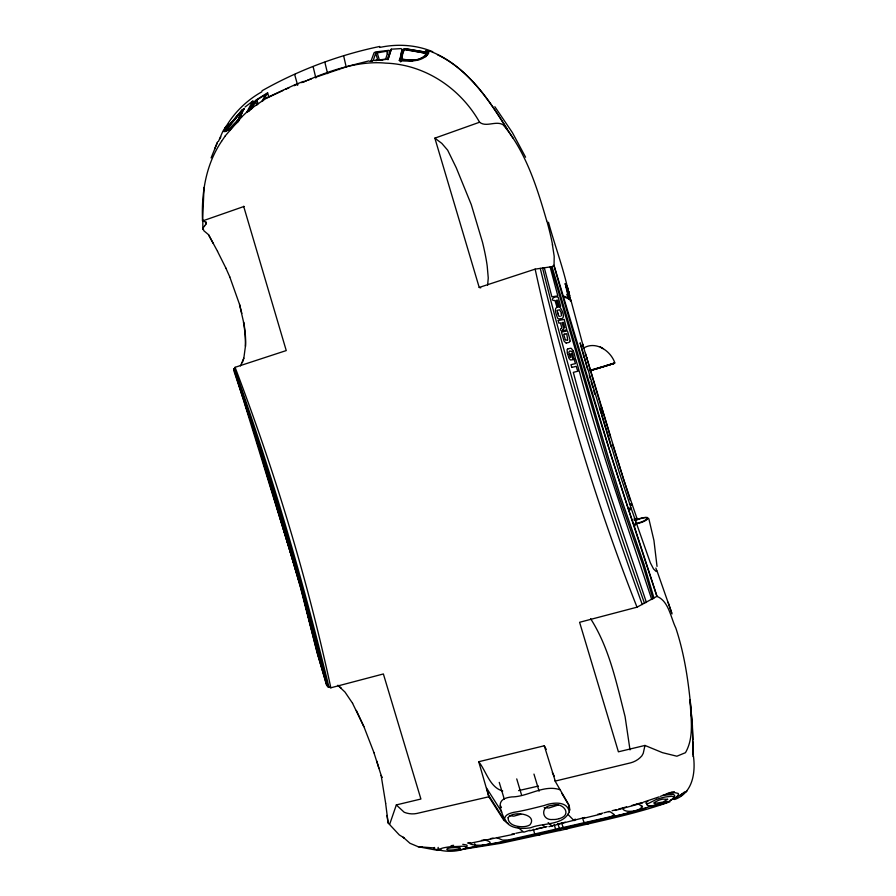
<?xml version="1.0" encoding="UTF-8"?>
<svg xmlns="http://www.w3.org/2000/svg" width="896" height="896" viewBox="0 0 896 896"><rect width="100%" height="100%" fill="white"/><g stroke="black" fill="none" stroke-linecap="round" stroke-linejoin="round"><path stroke-width="1.34" d="M254.878 434.65L251.686 424.054M656.869 596.344L637.022 607.186L579.6 622.294L618.408 751.811L644.974 745.45L662.48 752.662L676.883 756.213L685.462 752.685C694.523 736.971 690.626 717.931 690.166 700.672C687.635 676.11 683.626 651.504 675.819 628.018C670.69 617.59 668.819 601.104 656.869 596.344C620.816 486.55 585.2 376.589 553.885 265.272L552.037 266.65L535.136 269.136L479.214 287.437L434.862 138.152L479.573 122.226C486.136 127.624 496.026 120.355 503.126 124.802C525.997 151.995 536.917 187.107 546.683 220.752M693.459 756.19C695.666 772.923 692.675 793.117 674.587 799.512M693.067 754.802L692.418 725.603L690.166 700.672M262.17 456.826L258.642 446.219A25.211 1.714 73.2 0 0 258.586 446.387L262.114 457.038M217.549 251.362L208.555 234.696L203.941 230.843L202.933 228.189M693.045 756.493L693.056 741.854M245.459 346.069L243.824 358.221L240.453 365.938M575.142 358.322L575.042 356.989A7.381 3.774 72.3 0 0 574.874 356.35L574.437 354.558M512.938 138.029L507.214 129.147C487.771 97.966 464.89 64.243 429.094 50.814C425.622 62.451 409.461 61.253 399.829 60.782L399.022 60.278L401.038 60.962M557.256 310.509L557.424 311.819M221.57 141.333C205.744 164.651 201.331 193.301 202.541 220.954L206.035 222.163M204.042 187.454L202.574 220.931L244.082 206.438M239.266 120.602L239.355 119.784L238.034 121.666M546.258 749.403L544.286 745.774L478.722 761.734L488.846 796.779L503.91 820.411L508.133 823.402M501.782 812.034L486.674 788.222L488.891 796.768L416.797 813.467A22.938 21.336 49.5 0 1 404.208 812.269L396.312 804.922L420.907 799.03L383.376 673.96L330.837 687.792L328.115 686.874L326.626 685.306L317.475 653.285L301.022 587.653L264.746 467.41L265.384 466.917C289.755 539.112 307.72 613.122 327.667 686.571M255.539 435.053L255.83 436.654L255.349 435.389M570.035 341.04L569.923 339.562A4.76 2.442 72.2 0 0 569.822 339.114L567.459 330.87L561.456 332.091L563.83 340.323A6.261 3.707 71.9 0 0 564.032 340.838A5.678 2.923 72.3 0 0 564.301 341.477L565.947 342.877M636.518 518.84L638.008 518.952L636.91 518.28L623.347 478.688L582.534 343.963L583.744 348.174L570.842 299.936L568.467 297.886L563.214 295.938L554.053 265.362L554.198 256.323L552.395 244.63M566.698 329.347L564.211 319.413L558.253 320.533M233.912 369.107L243.029 396.088L242.659 397.13L233.699 370.283L235.077 367.315L286.25 350.571L243.645 206.304M487.637 285.074L488.253 277.973L487.222 266.168A74.021 11.693 71.8 0 0 482.507 242.245L471.274 204.613L456.299 167.866L447.675 150.192L441.818 143.382L434.862 138.152M644.974 745.45L643.261 753.267L641.883 755.832A24.058 22.758 34.1 0 1 630.739 762.821L555.274 781.066L544.286 745.774M418.208 59.584L423.662 57.053L426.72 53.312C421.747 61.488 409.987 60.67 401.8 58.934L403.446 49.694L404.466 49.224L425.421 52.45M400.736 61.925L399.986 59.405L401.867 50.131L405.507 48.686L402.046 49.829L400.165 59.08L402.898 59.629M575.142 358.344L573.642 359.554L573.026 356.922M566.664 329.482L565.88 330.221M255.203 435.378L257.97 445.054L258.552 444.394L256.29 437.629M391.294 49.179L387.968 59.595L391.294 49.179L401.038 48.608L402.371 49.672M570.024 341.174L569.419 342.126A8.882 4.57 72.5 0 1 568.87 342.406L568.646 342.474A34.205 17.573 72.1 0 1 568.176 342.597L567.168 342.81A24.864 12.802 72 0 1 566.686 342.888L566.552 342.899M206.102 223.933L206.002 222.174M396.346 804.91L389.782 823.962L388.136 822.931L385.627 803.32M242.323 362.723L243.824 358.221M373.184 60.637L375.693 53.178L386.702 51.218L387.968 51.688L385.661 59.136L374.259 60.48M253.086 427.538L252.627 426.261L252.661 427.347M211.109 157.909L217.291 142.666M218.523 141.277L222.779 131.477L225.938 126.459L226.789 128.89M226.576 129.786L228.682 126.078L241.875 110.555M245.325 403.738L246.299 407.725M239.243 118.91L242.581 111.429M214.581 149.038L217.706 141.702M245.358 403.67L243.152 398.104L246.198 407.96M561.4 315.818L561.49 315.47A1.254 0.638 72.7 0 0 561.434 315.011L561.131 313.734M557.29 310.386L559.518 309.781A1.411 0.717 72.3 0 1 559.765 309.882L560.571 311.707M246.781 112.146L252.672 101.192L254.106 101.36L247.554 112.045L246.781 112.146L247.486 111.664M249.995 418.432L250.096 417.827M261.99 101.349L265.709 94.483L256.861 99.926L251.093 109.424M219.621 139.104L220.853 136.886M263.122 100.699L267.602 92.803L255.573 100.33L248.942 110.981L249.648 110.208M225.938 126.459L223.821 131.6L226.128 131.398L229.163 129.36L238.022 121.856M202.899 228.2L204.646 225.837M224.594 129.136C233.206 113.546 246.288 100.464 261.856 91.806M206.136 223.922L204.613 225.848M227.718 127.355L228.312 127.042M225.96 128.139L228.782 123.962M221.525 141.355L225.344 135.789M254.296 432.029L252.952 428.277M254.408 431.883L253.221 427.941M254.968 434.526L251.989 423.842M259.437 448.616L259.84 450.587M255.595 434.986L256.368 437.382M225.557 130.67L243.477 109.458M564.693 327.634L563.416 322.325L561.949 322.605L563.562 327.734M225.299 135.8L241.998 116.648M468.765 842.666C471.453 847.851 502.712 844.267 484.434 839.944M224.437 130.995L242.222 109.805L244.014 108.752L239.187 119.09L236.544 121.598M224.314 131.432L227.528 127.277M246.613 407.747L249.245 415.587M584.819 817.477L548.89 826.694M228.626 125.72L242.726 109.738L238.134 119.93L230.574 127.714L227.483 130.256L225.266 130.57L242.346 109.984L244.294 108.853M229.533 130.413L233.878 125.339M569.587 298.032C565.152 272.653 555.296 247.374 548.475 222.275M425.656 56.784L427.941 54.23L428.31 53.054L427.549 52.494L405.507 48.686M622.563 807.878C623.179 814.352 643.91 810.768 641.76 805.426M547.008 826.571L529.782 830.816M570.304 300.843L570.842 299.936M229.869 128.957L239.445 119.246M227.741 130.334L238.045 120.378L242.368 110.242M466.726 846.53L467.141 845.443L466.357 844.939L462.773 844.312M684.23 792.288L680.736 795.827L684.174 792.333M562.912 330.613L562.957 330.579A1.691 0.874 72 0 0 563.08 330.389L563.102 329.246M570.315 300.014L570.158 298.805L567.907 298.536M241.965 116.659L248.438 110.522M673.456 797.227L674.699 795.48L673.333 794.293L662.76 795.424M438.234 847.392L437.909 848.355L438.76 848.837M434.482 847.437L433.944 848.669L435.019 849.262L441.672 850.248M264.219 463.355L262.326 457.766L263.917 463.602M248.17 111.507L249.648 110.32M248.405 110.533L267.187 97.541L294.93 84.75M264.477 466.211L265.014 465.786L264.286 463.299M561.557 328.216C559.619 328.093 560.672 332.214 562.688 330.747A2.453 1.266 71.9 0 0 562.867 330.658M252.672 101.192L245.034 107.05M564.614 327.701L564.525 327.746A4.032 2.072 71.4 0 1 564.357 327.802L564.323 327.813A8.064 4.122 71.3 0 1 564.077 327.858L563.707 327.835M250.376 109.715L252.582 108.046M566.832 288.098L567.582 287.829L569.621 295.557L567.75 288.568L565.275 283.64L567.538 294L569.587 295.21M567.806 814.24L574.09 820.669M588.101 823.962C584.472 825.048 583.117 820.758 582.714 817.914M669.939 801.786C636.574 813.646 601.675 820.579 567.291 828.755L564.334 828.352L625.083 813.915L661.752 803.174M648.301 800.621L645.814 803.062L647.315 804.194M567.291 828.755L560.101 830.514L557.413 829.931L497.75 842.968L464.33 848.534M681.072 794.73L686.862 791.157L673.344 799.12M262.013 90.776C298.536 70.09 338.666 55.014 379.758 46.458M539.784 834.971L536.603 834.624M567.762 349.003L567.616 349.07A4.939 2.542 72.2 0 0 567.381 349.238L567.246 349.373A2.307 1.187 72.2 0 0 567.09 349.619L567.381 353.035M583.598 348.074C595.762 340.637 610.624 350.762 614.813 362.757L611.643 363.877M265.821 98.605L283.125 90.418M557.995 805.09L548.89 808.002L544.174 807.643M670.298 800.251L676.827 796.656L678.563 794.36L678.216 793.43L674.811 792.635L666.501 793.699M285.477 89.376L289.016 87.819M294.112 85.714L297.942 84.134M660.475 796.342L670.096 792.534M613.234 363.832L614.746 363.115L591.17 369.981M301.605 82.656L306.398 80.752M659.176 796.858L643.518 802.122M294.896 84.762L303.43 81.402M567.93 348.925L569.766 348.443A41.81 21.582 73.3 0 1 570.27 348.309L570.886 348.286A7.482 3.853 72.2 0 1 571.2 348.309L573.294 350.896M559.171 818.653C573.306 814.789 562.442 801.304 552.115 805.437C540.366 805.414 541.184 820.803 552.821 819.504A8.893 4.178 -10.3 0 0 559.171 818.642M307.597 80.27L311.562 78.77M315.616 77.246L348.667 66.058L369.018 60.872M404.656 49.515C396.334 63.403 407.075 60.032 417.01 59.741M246.658 407.702L250.062 417.682M656.499 799.389L647.304 804.048A17.741 3.304 -14.4 0 0 648.278 805.683M479.573 122.226C460.387 88.234 424.906 64.4 385.493 63.123C357.582 60.424 327.466 71.568 303.845 81.85M520.789 814.229L513.856 816.144L509.331 815.752M667.352 801.438L660.934 803.645M567.482 340.01L567.538 339.987A6.07 3.125 72.6 0 0 567.75 339.898L566.698 333.715L564.838 334.096M569.531 351.299L568.781 352.229L570.069 356.686M629.485 504.47L631.277 503.787M589.59 370.698L614.141 363.474M613.749 363.518L590.61 370.698M552.877 825.709L552.104 825.955L548.139 822.595M657.496 804.742L658.437 804.429M569.957 298.346L569.542 295.322L566.765 294.762L567.571 295.142M605.875 365.691L610.579 364.224M610.59 364.549L594.754 369.376M650.955 806.691L655.805 805.235M637.84 519.154L634.48 520.128M631.747 805.515L642.208 802.491M631.21 504.963L632.094 504.706L631.523 503.888M642.634 802.939L615.115 810.488M645.624 808.248L632.834 811.832M590.083 370.698L593.544 369.734M635.544 523.522C650.238 520.688 651.717 513.498 634.234 520.509M635.712 523.802C647.886 522.189 655.446 513.016 636.451 520.038M633.898 519.131L636.731 518.224M567.258 340.077L567.258 340.077A22.904 11.782 71.7 0 1 566.854 340.166L565.398 339.774M569.61 351.277L570.091 351.154A33.522 17.293 72.6 0 1 570.528 351.064L571.738 351.322M629.899 508.581L631.142 508.245L650.339 562.789L653.542 568.949L656.197 571.514L656.656 570.315L655.883 568.042M630.851 812.37L515.883 839.25L464.811 848.669M618.733 808.998L626.539 806.926M565.667 330.288L565.477 330.344A23.128 11.827 71.7 0 1 564.917 330.456L563.864 330.31M604.027 812.784L609.414 811.406M612.102 810.723L616.134 809.693M538.462 786.05L518.582 790.619M557.368 824.141L565.264 822.203M597.576 814.374L602.683 813.12M583.654 818.294L601.608 813.926M233.699 370.283L234.259 370.16M630.314 507.461L628.734 510.272L634.032 525.459L636.07 522.211M529.995 830.211L523.757 832.194L517.53 827.053M560.414 830.323L501.245 843.237L459.267 849.912M261.195 454.72L261.251 454.72A28.986 1.971 73.3 0 1 261.251 454.72L261.05 454.485M372.019 60.984L370.966 61.208L374.046 52.808L375.413 51.957L388.875 50.333L390.163 50.859L387.408 59.248L376.152 60.491M511.75 834.165L514.438 833.582M514.293 834.176L469.661 843.338M536.469 828.822L543.054 827.411M515.782 833.302L522.514 831.88M564.794 334.107L563.718 334.331L565.085 339.024A3.931 2.027 72.3 0 0 565.219 339.405L565.376 339.741M490.448 838.645L493.069 838.107M558.186 320.555L558.891 323.187L560.437 322.896L561.758 327.667M481.432 840.437L483.952 839.944M560.202 316.344L558.802 316.187L558.04 314.194M379.747 47.454C397.298 43.635 416.091 44.789 432.734 51.722M556.842 306.6L554.994 300.518C549.326 301.09 553.806 295.322 558.197 297.27L560.638 306.275L559.238 306.522L557.502 300.115L556.371 300.294L558.018 306.398L556.853 306.589M467.544 843.024L470.086 842.587M369.858 61.41L372.512 60.962M387.408 59.394L388.438 59.226M451.058 845.69L453.6 845.309M560.224 319.077C566.518 318.842 561.994 309.602 559.81 307.093C552.664 305.883 556.069 314.171 557.536 317.878A2.005 1.03 72.8 0 0 558.118 318.718L560.19 319.088M671.171 792.131L674.363 791.683M375.155 60.525L382.872 59.763M570.808 357.515L570.17 354.043L571.368 353.763L573.115 359.677L570.438 360.013L569.083 358.344A8.288 5.006 71.9 0 1 568.77 357.504M631.198 504.694L632.094 504.706M608.518 811.574L610.21 811.765L614.387 814.643L610.994 816.514L604.419 818.115L508.581 839.899L502.678 840.157L496.552 837.547M637.112 803.858L638.658 804.07L642.6 807.038M422.016 846.832L418.174 846.72L409.965 843.282L403.2 837.245L404.387 838.051L399.314 834.96L388.102 822.942L386.971 815.45M434.672 847.986L418.174 846.72L437.875 850.416M208.522 234.718L213.203 243.387M636.395 523.242L634.346 526.49L657.059 596.434M412.664 61.029L399.986 59.405M648.267 805.683C657.238 805.862 668.08 803.958 674.442 797.362L671.899 796.219L665.045 797.037A12.936 2.15 -16 0 0 656.533 799.4M403.626 49.515L427.246 53.435M406.952 49.101L425.757 52.125L428.658 53.301M536.11 834.714L534.789 834.064L533.299 829.237M405.384 49.37L426.238 53.402M556.92 829.987L555.654 829.326L554.165 824.466M560.65 829.136L559.395 828.464L557.894 823.603M564.39 828.285L563.136 827.613L561.646 822.752M313.141 66.707L315.84 78.008M324.867 62.283L327.589 73.606M479.214 287.437L480.726 287.862M425.622 50.613L429.251 51.699M502.734 791.034C489.63 787.282 486.371 771.389 478.722 761.734M559.843 789.69C543.782 784.28 527.811 796.846 511.829 796.914C497.336 798.47 498.333 805.795 504.258 818.462M568.982 298.861L563.494 296.845L611.666 457.374L629.026 511.224L631.142 508.245L619.528 473.256L599.704 407.781M295.266 74.211L294.862 75.23L297.662 85.288M437.472 54.734C468.933 69.899 489.563 100.352 507.203 129.36M567.538 294L568.467 297.886M568.624 298.827L569.206 299.118M343.672 55.944L346.214 67.077M338.699 69.182L339.349 69.574M603.12 348.667L600.275 346.886M506.24 821.318L504.078 819.65L488.97 795.861M341.264 688.117L337.803 685.261L344.994 692.07L352.598 703.315M542.651 824.925L545.675 827.434M249.827 418.533L246.546 408.867M563.651 330.131L563.08 329.146M249.066 416.024L248.147 413.392M590.598 618.677C609.392 648.066 616.549 683.222 625.083 716.61L630.011 749.896M494.85 106.714L512.4 132.608L525.594 157.226M259.571 448.605L261.341 454.373M568.59 295.624L568.803 296.285M561.781 793.296L568.534 804.698L569.453 809.962M500.36 805.582L501.458 807.52M382.267 777.437L381.136 775.421L385.661 803.309M552.328 772.576L554.277 776.126M554.646 780.304L569.106 805.291L569.912 810.13M352.565 703.326L363.877 726.589L374.024 752.797M217.515 251.373L225.904 268.128M256.077 437.842L257.499 442.915L255.976 437.92M356.362 710.416L363.832 726.6M225.882 268.139L229.813 276.965M229.79 276.976L239.523 304.36L243.6 322.28M235.077 367.315C274.77 471.554 307.418 578.682 330.837 687.792M637.022 607.186C593.79 497.594 560.302 384.171 535.136 269.136M261.027 454.44L260.064 451.349M572.029 351.926L572.163 352.318A14.683 7.638 72.1 0 1 572.365 353.024L573.25 356.07M234.326 368.446C271.678 472.842 302.758 579.41 328.944 687.12M671.642 612.64L656.902 570.629M568.747 357.493L567.773 354.39M233.912 368.894C270.536 473.267 301.47 579.555 328.126 686.862M569.386 294.885L567.75 288.568L569.139 294.75L565.275 283.64L568.344 294.381M668.125 602.302L672.067 613.928M630.246 500.192L612.864 445.144M573.362 351.086L574.022 353.125A41.283 21.571 72.1 0 1 574.493 354.547M373.979 752.808L381.181 775.41M323.546 673.366L325.562 679.459M642.286 604.565C602.381 494.413 567.963 382.245 540.277 268.386M247.262 410.458L246.467 408.038L246.546 408.845M248.114 413.302L247.408 411.107M567.672 290.696L568.926 294.582M326.693 684.947L317.162 652.971L300.53 587.563L290.136 551.522L234.674 371.459M644.56 603.467C605.326 493.326 570.685 381.517 542.55 267.982M648.827 518.717L653.946 540.49L657.026 566.395M584.394 356.922L580.104 342.832L583.901 357.157M241.192 389.682L242.413 393.579M585.413 353.405L586.88 358.154M376.723 760.984L378.986 768.354M244.843 401.453L249.346 416.002M250.163 418.645L251.384 422.61M567.728 294.459L568.87 298.222M251.787 423.942L264.589 466.234M263.805 463.702L261.979 457.71L264.398 466.278M264.981 467.544L271.902 490.403M272.283 491.669L300.686 587.261L317.442 652.456M646.442 602.538C620.95 526.165 594.048 450.251 573.317 372.366L579.219 370.877C599.85 448.213 626.707 523.566 651.739 599.502M601.552 407.142L610.478 436.957M611.184 446.947L606.245 430.427M386.702 51.218L387.509 53.883M377.093 52.394L379.467 60.301M375.693 53.178L377.698 59.842M533.96 774.088L539.101 791.19M516.734 778.904L521.438 794.618M499.24 782.376L504.347 799.378M267.602 92.803L268.8 96.802M256.861 99.926L258.059 103.902M255.595 101.315L256.782 105.302M601.328 413.862L584.069 356.507L587.518 369.074M601.686 415.072L605.853 429.117M603.333 414.266L586.589 357.269M474.712 843.674L475.182 845.309M318.203 655.088L323.142 672.157M589.277 375.166L590.352 378.896M591.069 381.382L592.906 387.755M593.667 390.376L594.798 394.307M552.037 266.65L608.765 458.909L620.592 496.709L643.989 564.189L653.968 598.035M551.13 266.638L607.342 459.48L619.192 497.381L642.824 564.962L653.05 598.797M566.496 285.32L569.139 294.75M550.133 266.907L557.827 295.893L551.88 296.822L544.264 267.646M557.704 312.928L557.435 311.875M567.627 289.139L570.024 298.525M239.523 304.36L241.83 313.432M567.582 287.829L569.352 295.882M570.36 299.835L570.517 300.675M575.142 819.045L575.299 819.84M206.27 222.566L206.349 223.138M690.166 699.675L692.037 722.187M692.138 724.08L692.989 739.928M202.81 219.789L202.854 229.544M561.154 312.256A57.949 30.856 72.3 0 1 561.534 313.69M558.23 314.149A51.218 25.334 73 0 1 557.883 312.894M566.384 342.899A8.534 4.39 72.1 0 1 565.958 342.877M567.717 354.402A33.813 20.227 71.9 0 1 567.336 353.046M546.896 221.088A74.861 9.106 71.1 0 1 552.608 245.101M243.477 322.179A70.717 23.352 71.2 0 1 245.336 345.934M251.776 424.278A30.99 2.027 73.5 0 1 251.787 424.133M252.526 426.418A21.112 1.389 73.4 0 1 252.538 426.35M243.757 322.37A70.728 23.531 71 0 1 245.56 346.203M508.122 817.734C507.774 825.53 518.784 827.344 524.854 826.549A8.837 3.898 -1.9 0 0 530.051 824.746C538.014 814.117 512.669 810.174 508.122 817.734M569.274 811.854C563.259 825.877 542.528 822.696 530.824 827.714C521.819 829.248 507.73 828.923 504.605 818.496C505.344 814.318 510.272 813.21 513.778 812.336C524.026 810.723 534.083 808.013 544.152 805.549C552.182 802.402 567.403 800.52 569.274 811.854M667.621 799.31L662.883 802.11L654.517 803.466A8.87 1.669 -15.1 0 1 654.046 802.637L658.638 800.274A6.429 1.154 -15.9 0 1 662.883 799.12L667.621 799.31M466.984 847.65C458.786 851.726 448.134 852.141 439.264 850.046L439.611 849.128L442.322 848.142A12.432 1.635 -5.9 0 1 449.669 846.821L463.165 846.205A17.024 2.699 -6.9 0 1 466.894 847.157L466.984 847.65M460.062 848.21C458.696 850.024 442.714 851.11 447.731 848.434A6.182 0.874 -5.8 0 1 451.405 847.773L458.136 847.493A8.523 1.322 -6.3 0 1 460.018 847.963L460.062 848.21M571.838 367.416L570.954 364.706L575.434 363.619L574.314 359.845L575.826 359.486L578.861 369.723L577.36 370.104L576.24 366.33L571.838 367.416M261.33 454.664A11.906 0.829 72.8 0 0 261.363 454.664"/></g></svg>
